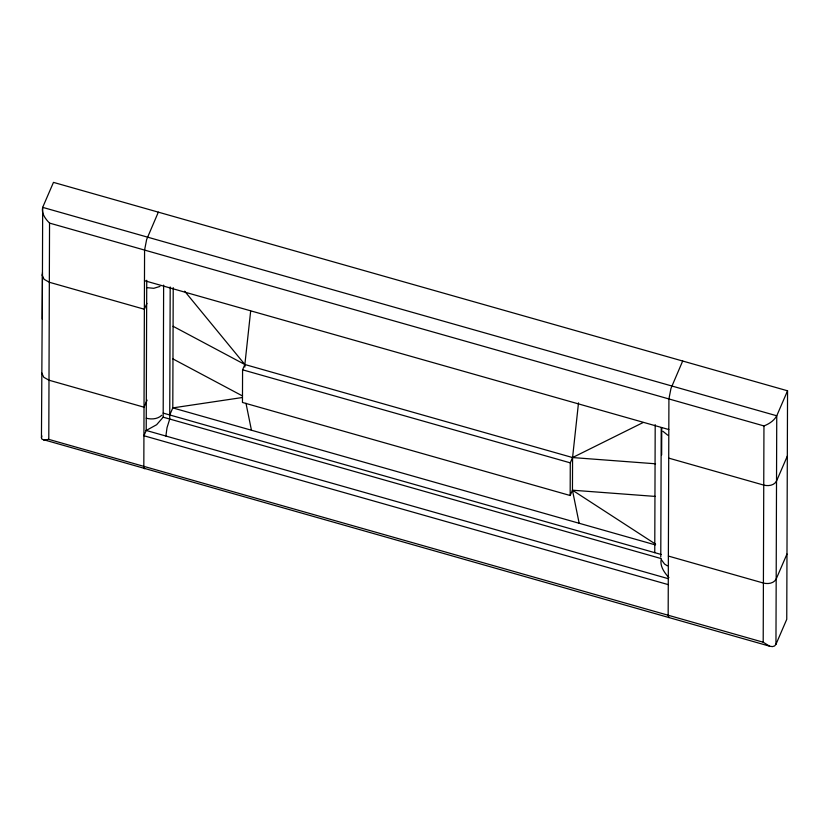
<?xml version="1.0" encoding="UTF-8"?>
<svg xmlns="http://www.w3.org/2000/svg" width="829" height="829" viewBox="0 0 829 829"><rect width="100%" height="100%" fill="white"/><g stroke="black" fill="none" stroke-linecap="round" stroke-linejoin="round"><path stroke-width="1.24" d="M787.55 390.801L776.752 415.785C774.079 420.717 769.074 423.94 763.955 425.93L49.543 223.094C45.522 219.053 41.191 213.416 42.673 207.364L53.47 182.38L787.55 390.801L786.752 619.325L775.954 644.32L774.566 645.988L772.348 646.62L769.53 646.154L42.03 439.266L41.45 437.836L42.445 272.658M42.289 319.051L42.673 207.364L776.752 415.785L775.954 644.32M769.53 646.154L763.198 642.216L48.787 439.38L49.543 223.094M668.101 578.632L146.215 430.458L146.743 280.285M146.215 430.458L156.629 424.728L163.178 417.184L163.634 285.103M170.194 286.958L169.727 419.049L167.023 427.681L165.883 436.044M173.22 287.622L172.795 407.899L169.738 414.966M250.659 311.082L244.866 364.511L242.576 369.807L242.462 402.459L570.165 495.504L572.456 490.198L572.57 457.556L578.507 402.863M244.856 367.019L244.866 364.511L184.649 291.186M570.165 495.504L570.279 462.851L572.57 457.556L643.211 422.489M654.755 552.674L655.2 424.666M660.775 556.943L661.221 427.65M661.656 454.976L661.749 427.816M763.198 642.216L763.955 425.93M41.45 437.836L41.875 435.899M158.339 212.151L146.629 239.55L144.578 250.078L143.821 466.364L144.37 468.665L145.023 468.509M146.92 303.362L144.37 309.248L49.336 282.264L44.113 279.321L42.02 274.907M147.085 400.127L144.028 407.194L48.994 380.21L43.771 377.268L41.678 372.843M146.474 429.868L143.925 435.753L668.267 584.632M682.681 361.029L670.972 388.418L668.92 398.946L668.164 615.232L668.713 617.532L669.355 617.377M787.322 456.095L776.524 481.079C774.131 485.556 768.234 486.281 763.747 485.1L668.713 458.116M786.98 554.031L776.182 579.015C773.789 583.502 767.892 584.217 763.405 583.046L668.371 556.062M161.759 415.267C157.686 419.173 151.489 419.578 146.267 418.22M159.976 286.43L153.779 288.305L146.723 287.622M48.787 439.38L43.554 440.044M242.223 397.537L172.795 407.899L655.356 544.902M655.542 463.794L572.57 457.556L244.866 364.511L173.085 326.284M579.16 523.275L572.456 490.198L655.428 496.436M144.474 280.679L668.816 429.546M242.576 369.807L570.279 462.851M163.189 413.101L661.314 554.528M163.178 417.184L661.293 558.611M172.971 358.926L242.472 395.941M667.801 435.235L662.91 431.277M667.345 565.824L664.557 564.041L661.159 559.44C659.801 566.311 664.495 572.839 668.93 577.637M572.456 490.198L655.646 544.197M245.985 403.277L251.446 430.23"/></g></svg>
